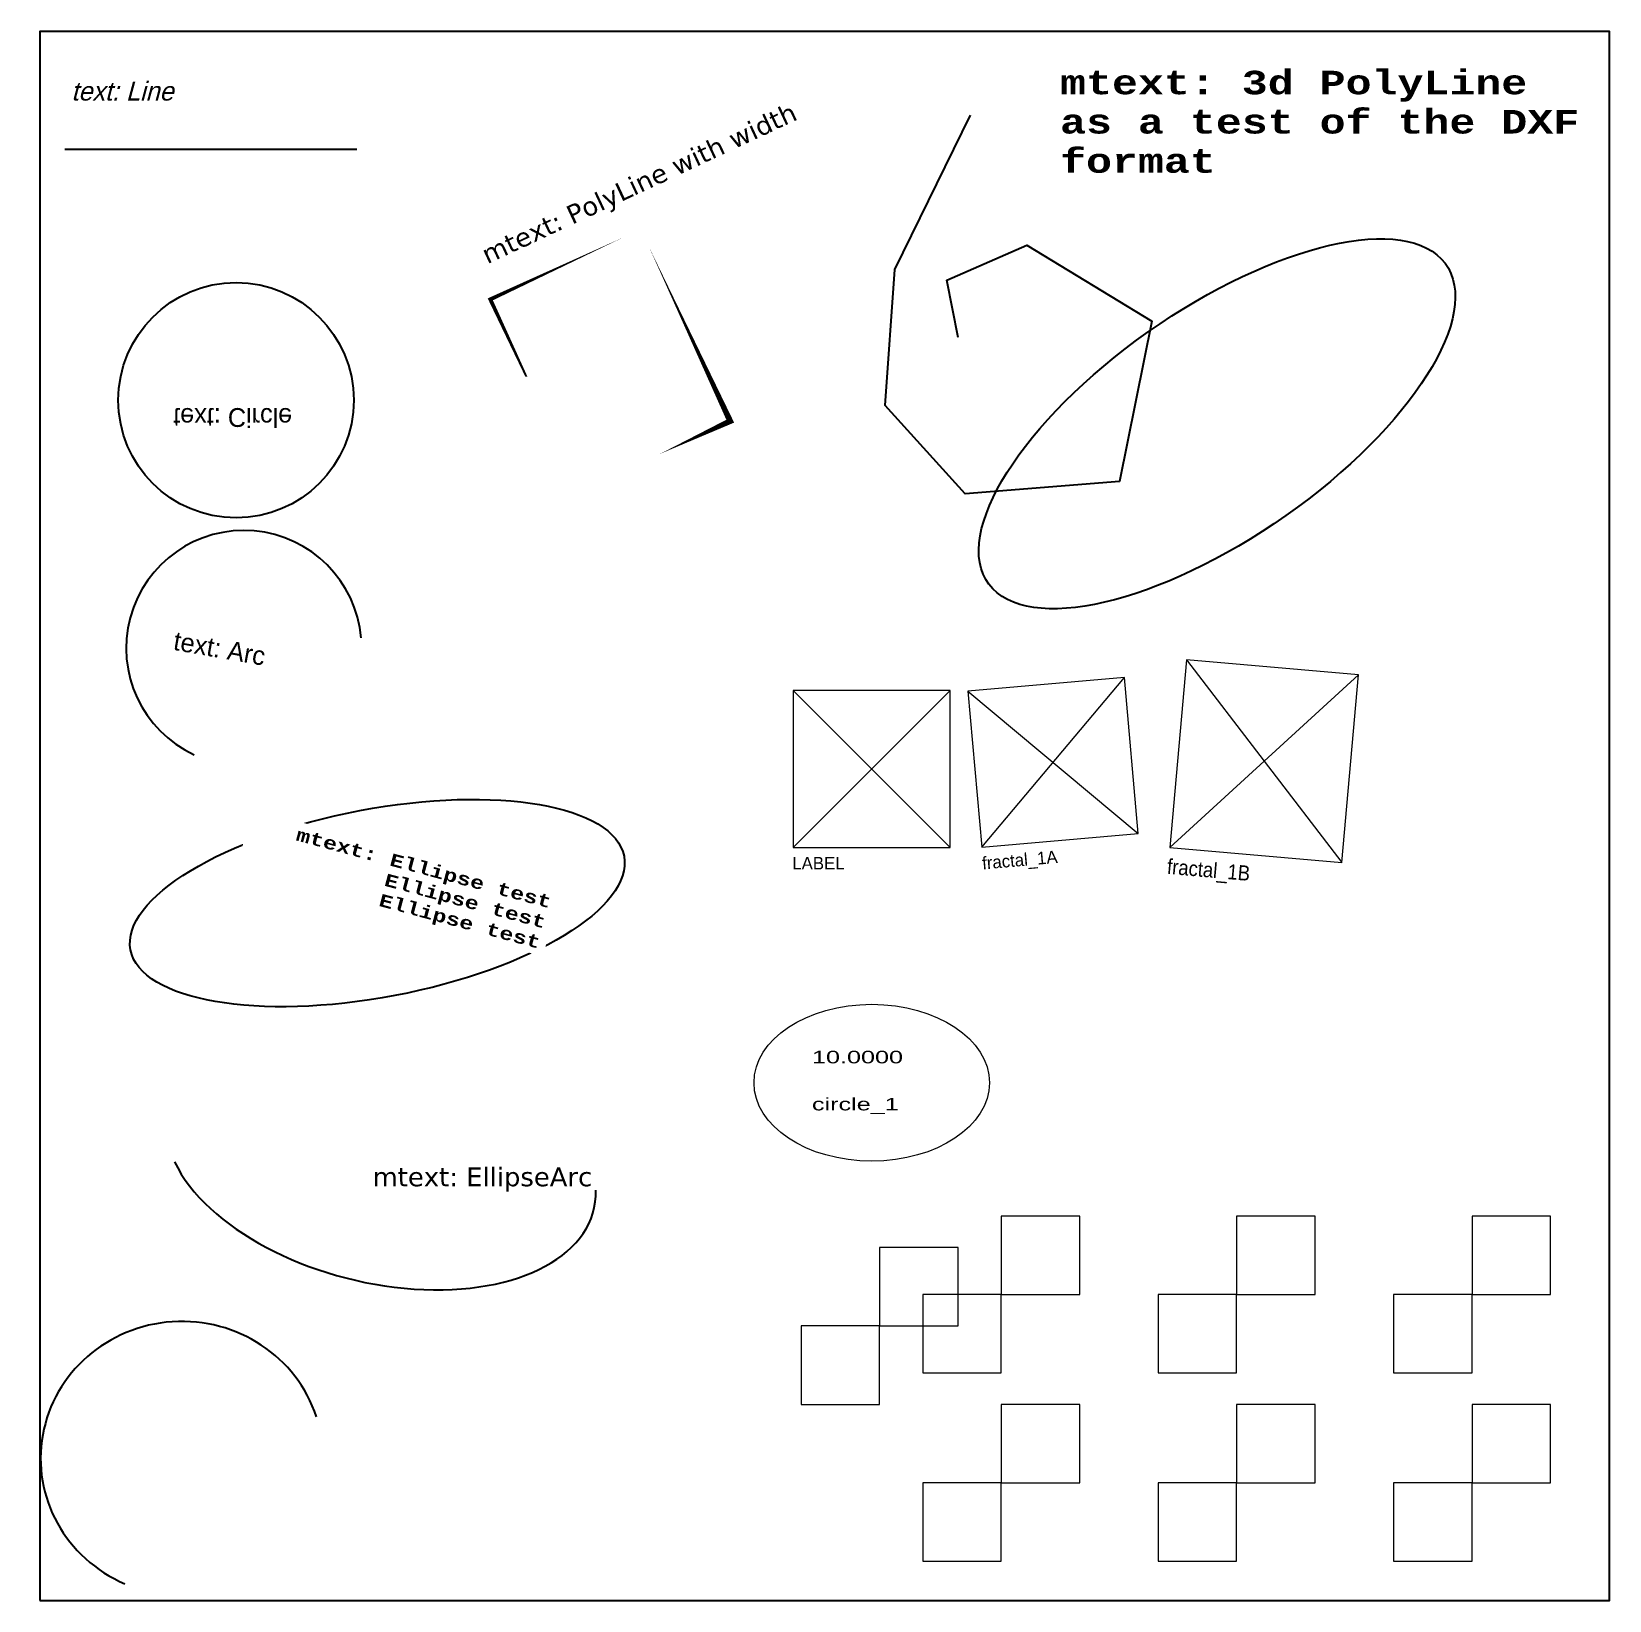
# Model space of a CAD drawing. Header units: millimetres. Extents: x -1 to 100, y 0 to 100.
import ezdxf

# ---------------------------------------------------------------- set-up
doc = ezdxf.new("R2010")
doc.units = ezdxf.units.MM
for name, color, linetype in [('layer_1', 26, 'Continuous'), ('layer_2', 95, 'Continuous'), ('layer_text_2', 30, 'Continuous')]:
    doc.layers.add(name, color=color, linetype=linetype)
doc.layers.add('layer_invisible', color=251, linetype='Continuous', plot=False)
doc.layers.add('layer_text_1', color=122, linetype='Continuous', true_color=0x21de9c)

# ---------------------------------------------------------------- blocks, each defined once
blk = doc.blocks.new('blk_box')
at = {"color": 21, "linetype": 'ByBlock', "lineweight": 0}
for p, q in [((-5, 5), (5, -5)), ((-5, -5), (5, 5))]:
    blk.add_line(p, q, dxfattribs=at)
at = {"color": 0, "linetype": 'ByBlock', "lineweight": 0}
blk.add_lwpolyline([(-5, -5), (5, -5), (5, 5), (-5, 5)], close=True, dxfattribs=at)
blk.add_attdef('LABEL', (-5.058, -6.412), '', height=0.8, dxfattribs=at)
blk = doc.blocks.new('blk_attrCircle')
at = {"color": 0, "linetype": 'ByBlock', "lineweight": 0}
blk.add_circle((0, 0), 5, dxfattribs=at)
for tag, p in [('DIAMETER', (-2.538, 1.234)), ('NAME', (-2.539, -1.764))]:
    blk.add_attdef(tag, p, '', height=0.8, dxfattribs=at)
blk = doc.blocks.new('blk_diagonal')
at = {"color": 5, "linetype": 'ByBlock', "lineweight": 0}
for points in [[(-5, -5), (0, -5), (0, 0), (-5, 0)], [(-10, -10), (-5, -10), (-5, -5), (-10, -5)]]:
    blk.add_lwpolyline(points, close=True, dxfattribs=at)

msp = doc.modelspace()

# ---------------------------------------------------------------- linework, layer by layer
at = {"color": 21, "linetype": 'ByBlock', "lineweight": 0}
for p, q in [((48, 58), (58, 48)), ((48, 48), (58, 58))]:
    msp.add_line(p, q, dxfattribs=at)
at = {"color": 0, "linetype": 'ByBlock', "lineweight": 0}
msp.add_lwpolyline([(48, 48), (58, 48), (58, 58), (48, 58)], close=True, dxfattribs=at)
at = {"layer": 'layer_1'}
msp.add_line((1.6, 92.5), (20.2, 92.5), dxfattribs=at)
at = {"layer": 'layer_1', "color": 5}
msp.add_polyline3d([(58.5, 80.5, 0), (57.78, 84.16, 2), (62.88, 86.39, 3), (70.84, 81.53, 4), (68.79, 71.33, 5), (58.95, 70.53, 6), (53.85, 76.16, 7), (54.47, 84.83, 8), (59.3, 94.66, 9)], dxfattribs=at)
at = {"layer": 'layer_1'}
msp.add_arc((13, 60.7), 7.5, 5, 245, dxfattribs=at)
at = {"layer": 'layer_1', "color": 1, "extrusion": (0, -0.242536, 0.970143)}
msp.add_arc((9.05, 9.33), 9, 17.7014, 246.2437, dxfattribs=at)
msp.add_ellipse((75, 75, 18.75), major_axis=(-14.53, -10.23, -2.56), ratio=0.415493, dxfattribs=at)
at = {"layer": 'layer_1'}
msp.add_ellipse((21.7, 28.25), major_axis=(-13.6, 3.32), ratio=0.571429, start_param=0.438469, end_param=3.293518, dxfattribs=at)
at = {"layer": 'layer_2', "elevation": 3.5}
msp.add_lwpolyline([(31, 78, 0.125, 0.25, 0), (28.7, 82.93, 0.25, 0, 0), (37.15, 86.87, 0, 0, -0.414214), (38.81, 86.27, 0, 0.375, 0), (43.98, 75.17, 0.375, 0, 0), (39.49, 73.07, 0, 0, -0.414214), (37.83, 73.67, 0, 0, 0), (35.78, 78.07, 0, 0, 0)], format="xyseb", close=True, dxfattribs=at)
at = {"layer": 'layer_2'}
msp.add_circle((12.5, 76.5), 7.5, dxfattribs=at)
msp.add_ellipse((21.5, 44.45), major_axis=(-15.72, -2.98), ratio=0.375, dxfattribs=at)
at = {"layer": 'layer_invisible'}
msp.add_lwpolyline([(0, 0), (100, 0), (100, 100), (0, 100)], close=True, dxfattribs=at)

# ---------------------------------------------------------------- block references
at = {"layer": 'layer_1', "xscale": 1.5}
msp.add_blockref('blk_attrCircle', (53, 33), dxfattribs=at).add_auto_attribs({'NAME': 'circle_1', 'DIAMETER': '10.0000'})
at = {"layer": 'layer_2', "rotation": 4.999999999999999}
msp.add_blockref('blk_box', (64.55, 53.42), dxfattribs=at).add_auto_attribs({'LABEL': 'fractal_1A'})
at = {"layer": 'layer_text_2', "xscale": 1.099999999999998, "yscale": 1.199999999999999, "rotation": 355}
msp.add_blockref('blk_box', (78, 53.5), dxfattribs=at).add_auto_attribs({'LABEL': 'fractal_1B'})
at = {"layer": 'layer_text_2', "row_count": 2, "column_count": 3, "row_spacing": 12, "column_spacing": 15}
msp.add_blockref('blk_diagonal', (66.25, 12.5), dxfattribs=at)
at = {"layer": 'layer_text_2'}
msp.add_blockref('blk_diagonal', (58.5, 22.5), dxfattribs=at)

# ---------------------------------------------------------------- texts
at = {"color": 0, "linetype": 'ByBlock', "lineweight": 0}
msp.add_attdef('LABEL', (47.94, 46.59), 'fractal_1', height=0.8, dxfattribs=at)
at = {"layer": 'layer_1'}
msp.add_text('text: Arc', height=1.2, rotation=350, dxfattribs=at).set_placement((8.45, 60.6))
at = {"layer": 'layer_1', "insert": (21.2, 27.6, 1), "char_height": 1.2, "width": 17, "attachment_point": 1}
msp.add_mtext('{\\fVerdana|b0|i0|c0|p34;mtext: EllipseArc}', dxfattribs=at)
at = {"layer": 'layer_2', "text_generation_flag": 4}
msp.add_text('text: Circle', height=1.2, dxfattribs=at).set_placement((8.5, 76))
at = {"layer": 'layer_text_1', "color": 2, "oblique": 15}
msp.add_text('text: Line', height=1.2, dxfattribs=at).set_placement((2, 95.6))
at = {"layer": 'layer_text_1', "insert": (65, 97.5), "char_height": 1.5, "width": 37.8, "attachment_point": 1}
msp.add_mtext('{\\fCourier New|b1|i0|c0|p49;\\W1.1;mtext: 3d PolyLine\\Pas a test of the DXF format}', dxfattribs=at)
at = {"layer": 'layer_text_2', "insert": (28, 86.25), "char_height": 1.2, "width": 22, "attachment_point": 1, "rotation": 25}
msp.add_mtext('{\\fVerdana|b0|i0|c0|p34;mtext: PolyLine with width}', dxfattribs=at)

# ---------------------------------------------------------------- next in the draw order: texts
at = {"color": 3, "insert": (31.7, 41.3), "char_height": 0.8, "width": 19.5, "attachment_point": 9, "rotation": 345, "bg_fill": 3, "box_fill_scale": 1.5, "bg_fill_color": 9, "bg_fill_true_color": 13158600, "bg_fill_transparency": 5066444}
msp.add_mtext('{\\fCourier New|b1|i0|c0|p49;\\W1.1;mtext: Ellipse test\\PEllipse test\\PEllipse test}', dxfattribs=at)

doc.saveas('drawing.dxf')
